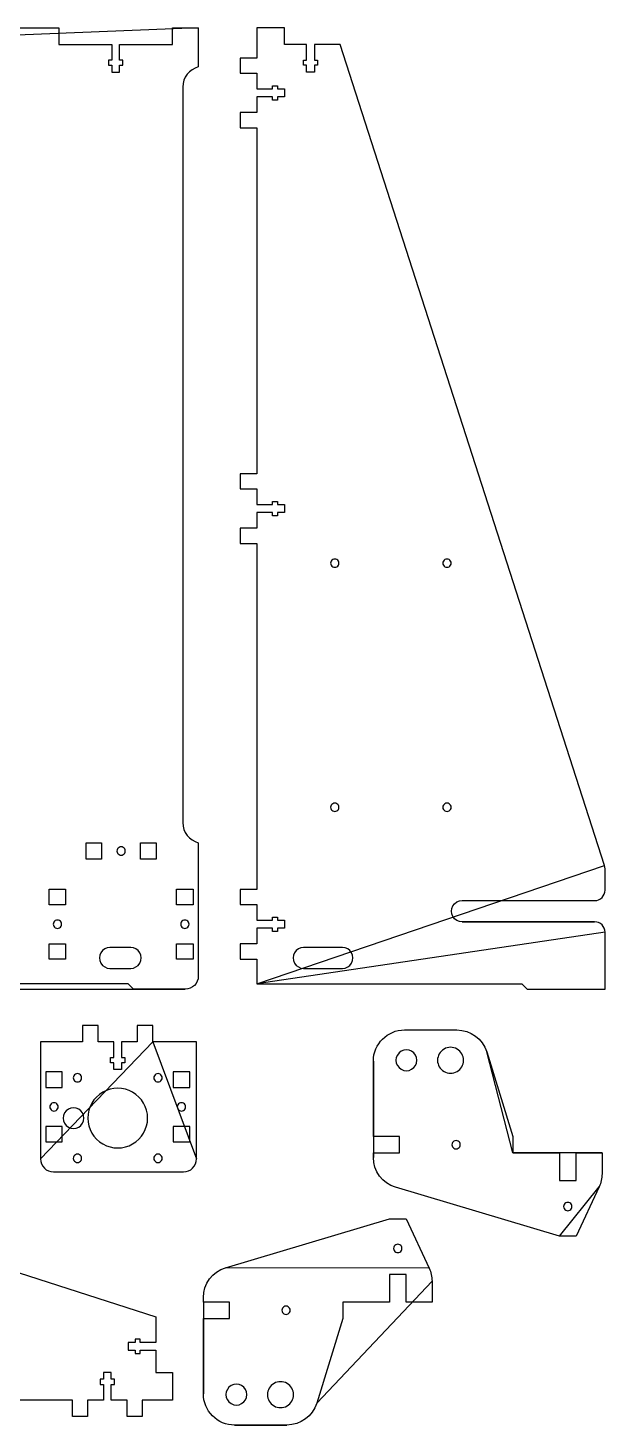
# Model space of a CAD drawing. Extents: x 25 to 572, y 43 to 581.
# Drawn here: x 350 to 572, y 43 to 581 of the extents above; entities that cross this region are included whole.
import ezdxf

# ---------------------------------------------------------------- set-up
doc = ezdxf.new("R2010")
doc.units = 0
doc.layers.get('0').update_dxf_attribs({"linetype": 'CONTINUOUS'})

msp = doc.modelspace()

# ---------------------------------------------------------------- linework, layer by layer
at = {"color": 7}
for points in [[(59.989226, 566.550104), (59.989226, 568.550104), (58.739226, 568.550104), (58.739226, 574.550104), (79.064226, 574.550104), (79.064226, 580.900104), (361.764226, 580.900104), (361.764226, 574.550104), (382.089226, 574.550104), (382.089226, 568.550104), (380.839226, 568.550104), (380.839226, 566.550104), (382.089226, 566.550104), (382.089226, 563.900104), (385.089226, 563.900104), (385.089226, 566.550104), (386.339226, 566.550104), (386.339226, 568.550104), (385.089226, 568.550104), (385.089226, 574.550104), (405.414226, 574.550104), (405.414226, 580.900104), (415.414226, 580.900104)], [(571.737847, 258.497963), (469.974928, 574.550104), (460.080346, 574.550104), (460.080346, 568.550104), (461.330346, 568.550104), (461.330346, 566.550104), (460.080346, 566.550104), (460.080346, 563.900104), (457.080346, 563.900104), (457.080346, 566.550104), (455.830346, 566.550104), (455.830346, 568.550104), (457.080346, 568.550104), (457.080346, 574.550104), (448.580346, 574.550104), (448.580346, 580.900104), (437.930346, 580.900104), (437.930346, 569.300104), (431.580346, 569.300104), (431.580346, 563.500104), (437.930346, 563.500104), (437.930346, 557.400104), (443.930346, 557.400104), (443.930346, 558.650104), (445.930346, 558.650104), (445.930346, 557.400104), (448.580346, 557.400104), (448.580346, 554.400104), (445.930346, 554.400104), (445.930346, 553.150104), (443.930346, 553.150104), (443.930346, 554.400104), (437.930346, 554.400104), (437.930346, 548.300104), (431.580346, 548.300104), (431.580346, 542.500104), (437.930346, 542.500104), (437.930346, 409.300104), (431.580346, 409.300104), (431.580346, 403.500104), (437.930346, 403.500104), (437.930346, 397.400104), (443.930346, 397.400104), (443.930346, 398.650104), (445.930346, 398.650104), (445.930346, 397.400104), (448.580346, 397.400104), (448.580346, 394.400104), (445.930346, 394.400104), (445.930346, 393.150104), (443.930346, 393.150104), (443.930346, 394.400104), (437.930346, 394.400104), (437.930346, 388.300104), (431.580346, 388.300104), (431.580346, 382.500104), (437.930346, 382.500104), (437.930346, 249.300104), (431.580346, 249.300104), (431.580346, 243.500104), (437.930346, 243.500104), (437.930346, 237.400104), (443.930346, 237.400104), (443.930346, 238.650104), (445.930346, 238.650104), (445.930346, 237.400104), (448.580346, 237.400104), (448.580346, 234.400104), (445.930346, 234.400104), (445.930346, 233.150104), (443.930346, 233.150104), (443.930346, 234.400104), (437.930346, 234.400104), (437.930346, 228.300104), (431.580346, 228.300104), (431.580346, 222.500104), (437.930346, 222.500104), (437.930346, 212.900104), (437.930346, 212.900104)], [(469.530346, 374.880104), (469.530346, 374.880104)], [(512.710346, 374.880104), (512.710346, 374.880104)], [(469.530346, 280.900104), (469.530346, 280.900104)], [(512.710346, 280.900104), (512.710346, 280.900104)], [(387.314226, 264.075104), (387.314226, 264.075104)], [(567.930346, 236.800104), (516.930346, 236.800104)], [(362.789226, 235.900104), (362.789226, 235.900104)], [(411.839226, 235.900104), (411.839226, 235.900104)], [(437.930346, 212.900104), (539.930346, 212.900104), (541.930346, 210.900104), (571.930346, 210.900104), (571.930346, 232.800104)], [(455.930346, 218.900104), (455.930346, 218.900104)], [(410.414226, 210.900104), (390.414226, 210.900104), (388.414226, 212.900104), (52.414226, 212.900104), (50.414226, 210.900104), (30.414226, 210.900104)], [(397.89919, 190.574508), (397.89919, 196.924508), (391.899191, 196.924508), (391.899191, 190.574508), (385.89919, 190.574508), (385.89919, 184.574508), (387.14919, 184.574508), (387.14919, 182.574508), (385.89919, 182.574508), (385.89919, 179.924508), (382.89919, 179.924508), (382.89919, 182.574508), (381.64919, 182.574508), (381.64919, 184.574508), (382.89919, 184.574508), (382.89919, 190.574508), (376.89919, 190.574508), (376.89919, 196.924508), (370.89919, 196.924508), (370.89919, 190.574508), (354.69919, 190.574508), (354.69919, 145.574508)], [(414.69919, 145.574508), (414.69919, 190.574508), (397.89919, 190.574508), (397.89919, 190.574508)], [(482.774051, 146.147787), (482.774051, 147.857423), (492.774051, 147.857423), (492.774051, 154.207423), (482.774051, 154.207423), (482.774051, 183.207423)], [(499.474051, 183.507423), (499.474051, 183.507423)], [(517.474051, 183.507423), (517.474051, 183.507423)], [(526.384927, 186.745296), (536.424051, 154.207423), (536.424051, 147.857423), (536.424051, 147.857423)], [(356.69919, 173.074508), (363.04919, 173.074508), (363.04919, 179.074508), (356.69919, 179.074508), (356.69919, 173.074508), (356.69919, 173.074508)], [(405.74919, 179.074508), (405.74919, 173.074508), (412.09919, 173.074508), (412.09919, 179.074508), (405.74919, 179.074508), (405.74919, 179.074508)], [(370.49919, 176.774508), (370.49919, 176.774508)], [(401.49919, 176.774508), (401.499191, 176.774508)], [(361.47419, 165.574508), (361.474191, 165.574508)], [(410.52419, 165.574508), (410.52419, 165.574508)], [(363.04919, 152.074508), (363.04919, 158.074508), (356.69919, 158.074508), (356.69919, 152.074508), (363.04919, 152.074508), (363.04919, 152.074508)], [(371.39919, 161.274508), (371.39919, 161.274508)], [(395.89919, 161.274508), (395.89919, 161.274508)], [(405.74919, 152.074508), (412.09919, 152.074508), (412.09919, 158.074508), (405.74919, 158.074508), (405.74919, 152.074508), (405.74919, 152.074508)], [(516.199051, 151.032423), (516.199051, 151.032423)], [(370.49919, 145.774508), (370.49919, 145.774508)], [(401.49919, 145.774508), (401.499191, 145.774508)], [(536.424051, 147.857423), (554.424051, 147.857423), (554.424051, 137.207423), (560.774051, 137.207423), (560.774051, 147.857423), (570.774051, 147.857423)], [(569.645159, 134.792204), (560.774051, 115.812841), (554.424051, 115.812841)], [(559.199051, 127.207423), (559.199051, 127.207423)], [(425.916536, 103.668232), (488.999923, 122.504836), (495.349923, 122.504836), (504.22103, 103.525473)], [(493.774923, 111.110254), (493.774923, 111.110254)], [(505.349923, 98.444231), (505.349923, 90.460254), (495.349923, 90.460254), (495.349923, 101.110254), (488.999923, 101.110254), (488.999923, 90.460254), (470.999923, 90.460254), (470.999923, 84.110254), (460.960799, 51.572381)], [(417.349923, 55.110254), (417.349923, 84.110254), (427.349923, 84.110254), (427.349923, 90.460254), (417.349923, 90.460254)], [(450.774923, 87.285254), (450.774923, 87.285254)], [(434.049923, 54.810254), (434.049923, 54.810254)], [(452.049923, 54.810254), (452.049923, 54.810254)], [(449.494176, 43.110254), (429.349923, 43.110254), (429.349923, 43.110254)]]:
    msp.add_lwpolyline(points, close=True, dxfattribs=at)
for points in [[(372.214226, 267.250104), (378.214226, 267.250104)], [(372.214226, 260.900104), (372.214226, 267.250104)], [(378.214226, 267.250104), (378.214226, 260.900104)], [(393.214226, 267.250104), (399.214226, 267.250104)], [(393.214226, 260.900104), (393.214226, 267.250104)], [(399.214226, 267.250104), (399.214226, 260.900104)], [(378.214226, 260.900104), (372.214226, 260.900104)], [(399.214226, 260.900104), (393.214226, 260.900104)], [(358.014226, 249.400104), (364.364226, 249.400104)], [(358.014226, 243.400104), (358.014226, 249.400104)], [(364.364226, 249.400104), (364.364226, 243.400104)], [(407.064226, 243.400104), (407.064226, 249.400104)], [(407.064226, 249.400104), (413.414226, 249.400104)], [(413.414226, 249.400104), (413.414226, 243.400104)], [(364.364226, 243.400104), (358.014226, 243.400104)], [(413.414226, 243.400104), (407.064226, 243.400104)], [(358.014226, 228.400104), (364.364226, 228.400104)], [(358.014226, 222.400104), (358.014226, 228.400104)], [(364.364226, 228.400104), (364.364226, 222.400104)], [(389.414226, 226.900104), (381.414226, 226.900104)], [(407.064226, 222.400104), (407.064226, 228.400104)], [(407.064226, 228.400104), (413.414226, 228.400104)], [(413.414226, 228.400104), (413.414226, 222.400104)], [(364.364226, 222.400104), (358.014226, 222.400104)], [(413.414226, 222.400104), (407.064226, 222.400104)], [(381.414226, 218.900104), (389.414226, 218.900104)], [(83.012085, 186.557488), (399.064226, 84.79457), (399.064226, 74.899988), (393.064226, 74.899988), (393.064226, 76.149988), (391.064226, 76.149988), (391.064226, 74.899988), (388.414226, 74.899988), (388.414226, 71.899988), (391.064226, 71.899988), (391.064226, 70.649988), (393.064226, 70.649988), (393.064226, 71.899988), (399.064226, 71.899988), (399.064226, 63.399987), (405.414226, 63.399987), (405.414226, 52.749988), (393.814225, 52.749988), (393.814225, 46.399988), (388.014226, 46.399988), (388.014226, 52.749988), (381.914226, 52.749988), (381.914226, 58.749987), (383.164226, 58.749987), (383.164226, 60.749988), (381.914226, 60.749988), (381.914226, 63.399987), (378.914226, 63.399987), (378.914226, 60.749988), (377.664226, 60.749988), (377.664226, 58.749987), (378.914226, 58.749987), (378.914226, 52.749988), (372.814226, 52.749988), (372.814226, 46.399988), (367.014226, 46.399988), (367.014226, 52.749988), (233.814226, 52.749988)]]:
    msp.add_lwpolyline(points, dxfattribs=at)
for points in [[(415.414226, 580.900104), (415.414226, 580.900104), (415.414226, 565.900104), (415.414226, 565.900104)], [(415.414226, 565.900104), (411.882078, 564.988107), (409.414226, 561.802124), (409.414226, 558.154137)], [(409.414226, 558.154137), (409.414226, 558.154137), (409.414226, 274.996071), (409.414226, 274.996071)], [(468.730346, 376.265745), (468.235305, 376.551557), (467.625388, 376.551557), (467.130346, 376.265745)], [(511.910346, 376.265745), (511.415305, 376.551557), (510.805388, 376.551557), (510.310346, 376.265745)], [(467.130346, 376.265745), (466.635305, 375.979932), (466.330346, 375.451729), (466.330346, 374.880104)], [(466.330346, 374.880104), (466.330346, 374.308479), (466.635305, 373.780276), (467.130346, 373.494464)], [(467.130346, 373.494464), (467.625388, 373.208651), (468.235305, 373.208651), (468.730346, 373.494464)], [(469.530346, 374.880104), (469.530346, 375.451729), (469.225388, 375.979932), (468.730346, 376.265745)], [(468.730346, 373.494464), (469.225388, 373.780276), (469.530346, 374.308479), (469.530346, 374.880104)], [(510.310346, 376.265745), (509.815305, 375.979932), (509.510346, 375.451729), (509.510346, 374.880104)], [(509.510346, 374.880104), (509.510346, 374.308479), (509.815304, 373.780276), (510.310346, 373.494463)], [(510.310346, 373.494463), (510.805388, 373.208651), (511.415305, 373.208651), (511.910346, 373.494463)], [(512.710346, 374.880104), (512.710346, 375.451729), (512.405388, 375.979932), (511.910346, 376.265745)], [(511.910346, 373.494463), (512.405388, 373.780276), (512.710346, 374.308479), (512.710346, 374.880104)], [(467.130346, 282.285745), (466.635305, 281.999932), (466.330346, 281.471729), (466.330346, 280.900104)], [(466.330346, 280.900104), (466.330346, 280.328479), (466.635305, 279.800276), (467.130346, 279.514464)], [(468.730346, 282.285745), (468.235305, 282.571557), (467.625388, 282.571557), (467.130346, 282.285745)], [(469.530346, 280.900104), (469.530346, 281.471729), (469.225388, 281.999932), (468.730346, 282.285745)], [(468.730346, 279.514464), (469.225388, 279.800276), (469.530346, 280.328479), (469.530346, 280.900104)], [(510.310346, 282.285745), (509.815305, 281.999932), (509.510346, 281.471729), (509.510346, 280.900104)], [(509.510346, 280.900104), (509.510346, 280.328479), (509.815304, 279.800276), (510.310346, 279.514463)], [(511.910346, 282.285745), (511.415305, 282.571557), (510.805388, 282.571557), (510.310346, 282.285745)], [(512.710346, 280.900104), (512.710346, 281.471729), (512.405388, 281.999932), (511.910346, 282.285745)], [(511.910346, 279.514463), (512.405388, 279.800276), (512.710346, 280.328479), (512.710346, 280.900104)], [(409.414226, 274.996071), (409.414226, 271.348085), (411.882078, 268.162101), (415.414226, 267.250104)], [(467.130346, 279.514464), (467.625388, 279.228651), (468.235305, 279.228651), (468.730346, 279.514464)], [(510.310346, 279.514463), (510.805388, 279.228651), (511.415305, 279.228651), (511.910346, 279.514463)], [(384.914226, 265.460745), (384.419184, 265.174932), (384.114226, 264.646729), (384.114226, 264.075104)], [(384.114226, 264.075104), (384.114226, 263.503479), (384.419184, 262.975276), (384.914226, 262.689463)], [(386.514226, 265.460745), (386.019184, 265.746557), (385.409267, 265.746557), (384.914226, 265.460745)], [(387.314226, 264.075104), (387.314226, 264.646729), (387.009267, 265.174932), (386.514226, 265.460745)], [(386.514226, 262.689463), (387.009267, 262.975276), (387.314226, 263.503479), (387.314226, 264.075104)], [(415.414226, 267.250104), (415.414226, 267.250104), (415.414226, 215.900104), (415.414226, 215.900104)], [(384.914226, 262.689463), (385.409267, 262.403651), (386.019184, 262.403651), (386.514226, 262.689463)], [(571.930346, 257.272019), (571.930346, 257.688193), (571.865398, 258.101817), (571.737847, 258.497963)], [(571.930346, 249.000104), (571.930346, 249.000104), (571.930346, 257.272019), (571.930346, 257.272019)], [(570.758774, 246.171677), (571.508919, 246.921823), (571.930346, 247.939238), (571.930346, 249.000104)], [(513.379642, 238.850104), (512.647247, 240.118648), (512.647247, 241.68156), (513.379642, 242.950104)], [(513.379642, 242.950104), (514.112036, 244.218648), (515.465557, 245.000104), (516.930346, 245.000104)], [(516.930346, 245.000104), (516.930346, 245.000104), (567.930346, 245.000104), (567.930346, 245.000104)], [(567.930346, 245.000104), (568.991212, 245.000104), (570.008628, 245.421531), (570.758774, 246.171677)], [(360.389226, 237.285745), (359.894184, 236.999932), (359.589226, 236.471729), (359.589226, 235.900104)], [(361.989226, 237.285745), (361.494184, 237.571557), (360.884267, 237.571557), (360.389226, 237.285745)], [(362.789225, 235.900104), (362.789225, 236.471729), (362.484267, 236.999932), (361.989226, 237.285745)], [(409.439226, 237.285745), (408.944184, 236.999932), (408.639226, 236.471729), (408.639226, 235.900104)], [(411.039226, 237.285745), (410.544184, 237.571557), (409.934267, 237.571557), (409.439226, 237.285745)], [(411.839226, 235.900104), (411.839226, 236.471729), (411.534267, 236.999932), (411.039226, 237.285745)], [(516.930346, 236.800104), (515.465557, 236.800104), (514.112036, 237.58156), (513.379642, 238.850104)], [(570.758773, 235.628531), (570.008628, 236.378677), (568.991212, 236.800104), (567.930346, 236.800104)], [(359.589226, 235.900104), (359.589226, 235.328479), (359.894184, 234.800276), (360.389226, 234.514464)], [(360.389226, 234.514464), (360.884267, 234.228651), (361.494184, 234.228651), (361.989226, 234.514464)], [(361.989226, 234.514464), (362.484267, 234.800276), (362.789226, 235.328479), (362.789226, 235.900104)], [(408.639226, 235.900104), (408.639226, 235.328479), (408.944184, 234.800276), (409.439226, 234.514464)], [(409.439226, 234.514464), (409.934267, 234.228651), (410.544184, 234.228651), (411.039226, 234.514464)], [(411.039226, 234.514464), (411.534267, 234.800276), (411.839226, 235.328479), (411.839226, 235.900104)], [(571.930346, 232.800104), (571.930346, 233.86097), (571.508919, 234.878386), (570.758773, 235.628531)], [(381.414226, 226.900104), (379.985163, 226.900104), (378.664655, 226.137708), (377.950124, 224.900104)], [(392.878327, 224.900104), (392.163796, 226.137708), (390.843288, 226.900104), (389.414226, 226.900104)], [(455.930346, 226.900104), (454.501284, 226.900104), (453.180776, 226.137708), (452.466245, 224.900104)], [(470.930346, 226.900104), (470.930346, 226.900104), (455.930346, 226.900104), (455.930346, 226.900104)], [(474.394448, 224.900104), (473.679917, 226.137708), (472.359409, 226.900104), (470.930346, 226.900104)], [(377.950124, 224.900104), (377.235593, 223.6625), (377.235593, 222.137708), (377.950124, 220.900104)], [(377.950124, 220.900104), (378.664655, 219.6625), (379.985163, 218.900104), (381.414226, 218.900104)], [(389.414226, 218.900104), (390.843288, 218.900104), (392.163796, 219.6625), (392.878327, 220.900104)], [(392.878327, 220.900104), (393.592858, 222.137708), (393.592858, 223.6625), (392.878327, 224.900104)], [(452.466245, 224.900104), (451.751714, 223.6625), (451.751714, 222.137708), (452.466245, 220.900104)], [(452.466245, 220.900104), (453.180776, 219.6625), (454.501284, 218.900104), (455.930346, 218.900104)], [(470.930346, 218.900104), (472.359409, 218.900104), (473.679917, 219.6625), (474.394448, 220.900104)], [(474.394448, 220.900104), (475.108979, 222.137708), (475.108979, 223.6625), (474.394448, 224.900104)], [(415.414226, 215.900104), (415.414226, 214.574022), (414.887442, 213.302252), (413.94976, 212.36457)], [(455.930346, 218.900104), (455.930346, 218.900104), (470.930346, 218.900104), (470.930346, 218.900104)], [(413.94976, 212.36457), (413.012078, 211.426888), (411.740308, 210.900104), (410.414226, 210.900104)], [(482.774051, 183.207423), (482.774051, 189.83484), (488.146634, 195.207423), (494.774051, 195.207423)], [(494.774051, 195.207423), (494.774051, 195.207423), (514.918304, 195.207423), (514.918304, 195.207423)], [(514.918304, 195.207423), (520.182943, 195.207423), (524.832792, 191.775933), (526.384927, 186.745296)], [(514.974051, 187.83755), (513.427046, 188.730714), (511.521057, 188.730714), (509.974051, 187.83755)], [(493.474051, 186.971525), (492.236447, 186.256993), (491.474051, 184.936485), (491.474052, 183.507423)], [(491.474052, 183.507423), (491.474052, 182.078361), (492.236447, 180.757853), (493.474052, 180.043322)], [(497.474051, 186.971525), (496.236447, 187.686056), (494.711656, 187.686056), (493.474051, 186.971525)], [(499.474051, 183.507423), (499.474051, 184.936485), (498.711656, 186.256993), (497.474051, 186.971525)], [(497.474051, 180.043322), (498.711656, 180.757853), (499.474051, 182.078361), (499.474051, 183.507423)], [(509.974051, 187.83755), (508.427046, 186.944386), (507.474051, 185.293751), (507.474051, 183.507423)], [(507.474051, 183.507423), (507.474051, 181.721095), (508.427046, 180.07046), (509.974051, 179.177296)], [(517.474051, 183.507423), (517.474051, 185.293751), (516.521057, 186.944386), (514.974051, 187.83755)], [(514.974051, 179.177296), (516.521057, 180.07046), (517.474051, 181.721095), (517.474051, 183.507423)], [(368.09919, 178.160149), (367.604149, 177.874336), (367.29919, 177.346133), (367.299191, 176.774508)], [(369.69919, 178.160149), (369.204149, 178.445961), (368.594232, 178.445961), (368.09919, 178.160149)], [(370.49919, 176.774508), (370.49919, 177.346133), (370.194232, 177.874336), (369.69919, 178.160149)], [(399.099191, 178.160149), (398.604149, 177.874336), (398.299191, 177.346133), (398.299191, 176.774508)], [(400.69919, 178.160149), (400.204149, 178.445961), (399.594232, 178.445961), (399.099191, 178.160149)], [(401.49919, 176.774508), (401.49919, 177.346133), (401.194232, 177.874336), (400.69919, 178.160149)], [(493.474052, 180.043322), (494.711656, 179.32879), (496.236447, 179.32879), (497.474051, 180.043322)], [(509.974051, 179.177296), (511.521057, 178.284132), (513.427046, 178.284132), (514.974051, 179.177296)], [(367.299191, 176.774508), (367.299191, 176.202883), (367.604149, 175.67468), (368.09919, 175.388867)], [(368.09919, 175.388867), (368.594232, 175.103055), (369.204149, 175.103055), (369.69919, 175.388867)], [(369.69919, 175.388867), (370.194232, 175.67468), (370.49919, 176.202883), (370.49919, 176.774508)], [(390.14919, 171.2338), (386.591078, 173.288077), (382.207303, 173.288077), (378.64919, 171.2338)], [(398.299191, 176.774508), (398.299191, 176.202883), (398.604149, 175.67468), (399.099191, 175.388867)], [(399.099191, 175.388867), (399.594232, 175.103055), (400.204149, 175.103055), (400.69919, 175.388867)], [(400.69919, 175.388867), (401.194232, 175.67468), (401.49919, 176.202883), (401.49919, 176.774508)], [(359.074191, 166.960149), (358.579149, 166.674336), (358.274191, 166.146133), (358.274191, 165.574508)], [(360.67419, 166.960149), (360.179149, 167.245961), (359.569232, 167.245961), (359.074191, 166.960149)], [(361.47419, 165.574508), (361.47419, 166.146133), (361.169232, 166.674336), (360.67419, 166.960149)], [(378.64919, 171.2338), (375.091078, 169.179523), (372.899191, 165.383062), (372.899191, 161.274508)], [(395.89919, 161.274508), (395.89919, 165.383062), (393.707303, 169.179523), (390.14919, 171.2338)], [(408.12419, 166.960149), (407.629149, 166.674336), (407.32419, 166.146133), (407.324191, 165.574508)], [(409.72419, 166.960149), (409.229149, 167.245961), (408.619232, 167.245961), (408.12419, 166.960149)], [(410.52419, 165.574508), (410.52419, 166.146133), (410.219232, 166.674336), (409.72419, 166.960149)], [(358.274191, 165.574508), (358.274191, 165.002883), (358.579149, 164.47468), (359.074191, 164.188867)], [(359.074191, 164.188867), (359.569232, 163.903055), (360.179149, 163.903055), (360.674191, 164.188867)], [(360.674191, 164.188867), (361.169232, 164.47468), (361.47419, 165.002883), (361.47419, 165.574508)], [(365.39919, 164.738609), (364.161586, 164.024078), (363.399191, 162.70357), (363.399191, 161.274508)], [(369.39919, 164.738609), (368.161586, 165.453141), (366.636795, 165.453141), (365.39919, 164.738609)], [(371.39919, 161.274508), (371.39919, 162.70357), (370.636795, 164.024078), (369.39919, 164.738609)], [(407.324191, 165.574508), (407.324191, 165.002883), (407.629149, 164.47468), (408.12419, 164.188867)], [(408.12419, 164.188867), (408.619232, 163.903055), (409.229149, 163.903055), (409.72419, 164.188867)], [(409.72419, 164.188867), (410.219232, 164.47468), (410.52419, 165.002883), (410.52419, 165.574508)], [(363.399191, 161.274508), (363.399191, 159.845446), (364.161586, 158.524938), (365.39919, 157.810406)], [(365.39919, 157.810406), (366.636795, 157.095875), (368.161586, 157.095875), (369.39919, 157.810406)], [(369.39919, 157.810406), (370.636795, 158.524938), (371.39919, 159.845446), (371.39919, 161.274508)], [(372.899191, 161.274508), (372.899191, 157.165954), (375.091078, 153.369493), (378.649191, 151.315216)], [(390.14919, 151.315216), (393.707303, 153.369493), (395.89919, 157.165954), (395.89919, 161.274508)], [(378.649191, 151.315216), (382.207303, 149.260939), (386.591078, 149.260939), (390.14919, 151.315216)], [(513.799051, 152.418064), (513.30401, 152.132251), (512.999051, 151.604048), (512.999052, 151.032423)], [(512.999052, 151.032423), (512.999052, 150.460798), (513.30401, 149.932595), (513.799051, 149.646782)], [(515.399051, 152.418064), (514.90401, 152.703876), (514.294093, 152.703876), (513.799051, 152.418064)], [(516.199051, 151.032423), (516.199051, 151.604048), (515.894093, 152.132251), (515.399051, 152.418064)], [(515.399051, 149.646782), (515.894093, 149.932595), (516.199051, 150.460798), (516.199051, 151.032423)], [(354.69919, 145.574508), (354.69919, 144.248426), (355.225975, 142.976656), (356.163656, 142.038974)], [(368.09919, 147.160149), (367.604149, 146.874336), (367.29919, 146.346133), (367.299191, 145.774508)], [(367.299191, 145.774508), (367.299191, 145.202883), (367.604149, 144.67468), (368.09919, 144.388868)], [(369.69919, 147.160149), (369.204149, 147.445961), (368.594232, 147.445961), (368.09919, 147.160149)], [(370.49919, 145.774508), (370.49919, 146.346133), (370.194232, 146.874336), (369.69919, 147.160149)], [(369.69919, 144.388868), (370.194232, 144.67468), (370.49919, 145.202883), (370.49919, 145.774508)], [(399.099191, 147.160149), (398.604149, 146.874336), (398.299191, 146.346133), (398.299191, 145.774508)], [(398.299191, 145.774508), (398.299191, 145.202883), (398.604149, 144.67468), (399.099191, 144.388868)], [(400.69919, 147.160149), (400.204149, 147.445961), (399.594232, 147.445961), (399.099191, 147.160149)], [(401.49919, 145.774508), (401.49919, 146.346133), (401.194232, 146.874336), (400.69919, 147.160149)], [(400.69919, 144.388868), (401.194232, 144.67468), (401.49919, 145.202883), (401.49919, 145.774508)], [(413.234724, 142.038974), (414.172406, 142.976656), (414.69919, 144.248426), (414.69919, 145.574508)], [(491.340664, 134.649445), (486.257431, 136.167291), (482.774051, 140.842778), (482.774051, 146.147787)], [(513.799051, 149.646782), (514.294093, 149.36097), (514.90401, 149.36097), (515.399051, 149.646782)], [(570.774051, 147.857423), (570.774051, 147.857423), (570.774051, 139.873447), (570.774051, 139.873447)], [(356.163656, 142.038974), (357.101338, 141.101292), (358.373108, 140.574508), (359.69919, 140.574508)], [(359.69919, 140.574508), (359.69919, 140.574508), (409.69919, 140.574508), (409.69919, 140.574508)], [(368.09919, 144.388868), (368.594232, 144.103055), (369.204149, 144.103055), (369.69919, 144.388868)], [(399.099191, 144.388868), (399.594232, 144.103055), (400.204149, 144.103055), (400.69919, 144.388868)], [(409.69919, 140.574508), (411.025273, 140.574508), (412.297042, 141.101292), (413.234724, 142.038974)], [(570.774051, 139.873447), (570.774051, 138.117504), (570.388689, 136.382957), (569.645159, 134.792204)], [(554.424051, 115.812841), (554.424051, 115.812841), (491.340664, 134.649445), (491.340664, 134.649445)], [(556.799051, 128.593064), (556.304009, 128.307251), (555.999051, 127.779048), (555.999051, 127.207423)], [(555.999051, 127.207423), (555.999051, 126.635798), (556.304009, 126.107595), (556.799051, 125.821782)], [(558.399051, 128.593064), (557.90401, 128.878877), (557.294093, 128.878877), (556.799051, 128.593064)], [(556.799051, 125.821782), (557.294093, 125.53597), (557.90401, 125.53597), (558.399051, 125.821782)], [(559.199051, 127.207423), (559.199051, 127.779048), (558.894093, 128.307251), (558.399051, 128.593064)], [(558.399051, 125.821782), (558.894093, 126.107595), (559.199051, 126.635798), (559.199051, 127.207423)], [(491.374923, 112.495895), (490.879882, 112.210082), (490.574923, 111.681879), (490.574923, 111.110254)], [(490.574923, 111.110254), (490.574923, 110.538629), (490.879882, 110.010426), (491.374923, 109.724614)], [(492.974923, 112.495895), (492.479882, 112.781707), (491.869965, 112.781707), (491.374923, 112.495895)], [(491.374923, 109.724614), (491.869965, 109.438801), (492.479882, 109.438801), (492.974923, 109.724614)], [(493.774923, 111.110254), (493.774923, 111.681879), (493.469965, 112.210082), (492.974923, 112.495895)], [(492.974923, 109.724614), (493.469965, 110.010426), (493.774923, 110.538629), (493.774923, 111.110254)], [(417.349923, 92.169891), (417.349923, 97.474899), (420.833303, 102.150386), (425.916536, 103.668232)], [(504.22103, 103.525473), (504.964561, 101.93472), (505.349923, 100.200173), (505.349923, 98.444231)], [(417.349923, 90.460254), (417.349923, 90.460254), (417.349923, 92.169891), (417.349923, 92.169891)], [(448.374923, 88.670895), (447.879882, 88.385082), (447.574923, 87.856879), (447.574923, 87.285254)], [(447.574923, 87.285254), (447.574923, 86.713629), (447.879882, 86.185426), (448.374923, 85.899614)], [(449.974923, 88.670895), (449.479882, 88.956707), (448.869965, 88.956707), (448.374923, 88.670895)], [(450.774923, 87.285254), (450.774923, 87.856879), (450.469965, 88.385082), (449.974923, 88.670895)], [(449.974923, 85.899614), (450.469965, 86.185426), (450.774923, 86.713629), (450.774923, 87.285254)], [(448.374923, 85.899614), (448.869965, 85.613801), (449.479882, 85.613801), (449.974923, 85.899614)], [(449.549923, 59.140381), (448.002918, 60.033545), (446.096929, 60.033545), (444.549923, 59.140381)], [(420.864642, 46.624973), (418.614205, 48.87541), (417.349923, 51.927656), (417.349923, 55.110254)], [(428.049923, 58.274356), (426.812319, 57.559825), (426.049923, 56.239317), (426.049923, 54.810254)], [(426.049923, 54.810254), (426.049923, 53.381192), (426.812319, 52.060684), (428.049923, 51.346153)], [(432.049923, 58.274356), (430.812319, 58.988887), (429.287528, 58.988887), (428.049923, 58.274356)], [(434.049923, 54.810254), (434.049923, 56.239317), (433.287528, 57.559825), (432.049923, 58.274356)], [(432.049923, 51.346153), (433.287528, 52.060684), (434.049923, 53.381192), (434.049923, 54.810254)], [(444.549923, 59.140381), (443.002918, 58.247217), (442.049923, 56.596582), (442.049924, 54.810254)], [(442.049924, 54.810254), (442.049924, 53.023926), (443.002918, 51.373291), (444.549923, 50.480127)], [(452.049923, 54.810254), (452.049923, 56.596582), (451.096929, 58.247217), (449.549923, 59.140381)], [(449.549923, 50.480127), (451.096929, 51.373291), (452.049923, 53.023926), (452.049923, 54.810254)], [(428.049923, 51.346153), (429.287528, 50.631622), (430.812319, 50.631622), (432.049923, 51.346153)], [(444.549923, 50.480127), (446.096929, 49.586964), (448.002918, 49.586964), (449.549923, 50.480127)], [(460.960799, 51.572381), (459.408664, 46.541745), (454.758815, 43.110254), (449.494176, 43.110254)], [(429.349923, 43.110254), (426.167325, 43.110254), (423.115079, 44.374536), (420.864642, 46.624973)]]:
    msp.add_open_spline(points, degree=3, dxfattribs=at)

doc.saveas('drawing.dxf')
